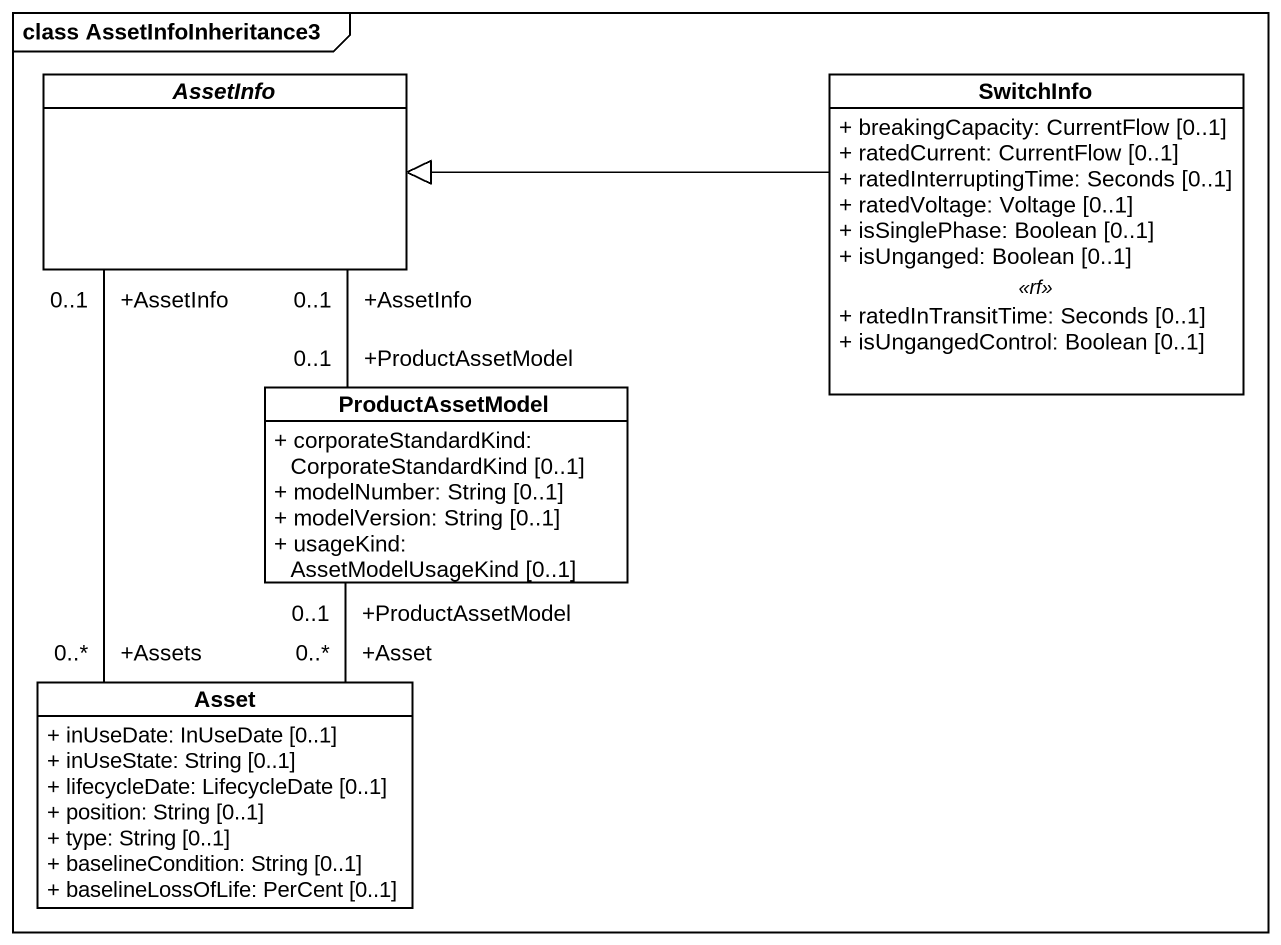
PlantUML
@startuml
mainframe class AssetInfoInheritance3
hide circle
hide empty members
skinparam classAttributeIconSize 0
abstract class AssetInfo
class SwitchInfo {
  + breakingCapacity: CurrentFlow [0..1]
  + ratedCurrent: CurrentFlow [0..1]
  + ratedInterruptingTime: Seconds [0..1]
  + ratedVoltage: Voltage [0..1]
  + isSinglePhase: Boolean [0..1]
  + isUnganged: Boolean [0..1]
  .. <<rf>> ..
  + ratedInTransitTime: Seconds [0..1]
  + isUngangedControl: Boolean [0..1]
}
class ProductAssetModel {
  + corporateStandardKind: CorporateStandardKind [0..1]
  + modelNumber: String [0..1]
  + modelVersion: String [0..1]
  + usageKind: AssetModelUsageKind [0..1]
}
class Asset {
  + inUseDate: InUseDate [0..1]
  + inUseState: String [0..1]
  + lifecycleDate: LifecycleDate [0..1]
  + position: String [0..1]
  + type: String [0..1]
  + baselineCondition: String [0..1]
  + baselineLossOfLife: PerCent [0..1]
}
SwitchInfo -left-|> AssetInfo
ProductAssetModel "+ProductAssetModel\n0..1" -up- "+AssetInfo\n0..1" AssetInfo
Asset "+Assets\n0..*" -up- "+AssetInfo\n0..1" AssetInfo
Asset "+Asset\n0..*" -up- "+ProductAssetModel\n0..1" ProductAssetModel
@enduml
